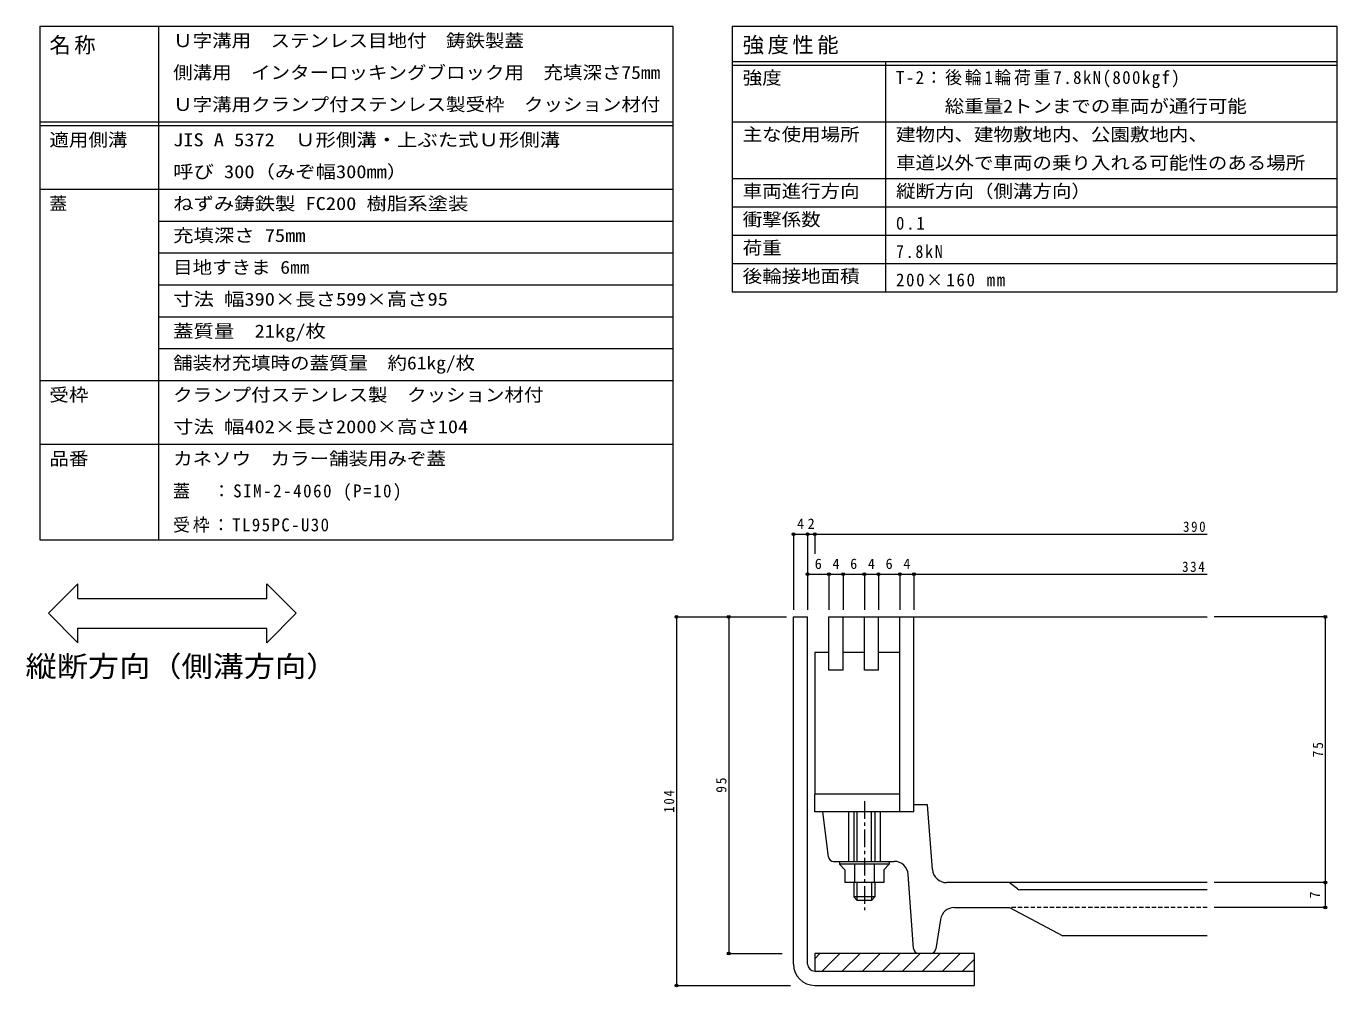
# Model space of a CAD drawing. Units: millimetres, scale not verified, with parts at other scales. Extents: x -1172 to 1153, y -824 to 816.
# Drawn here: x 44 to 1153, y 3 to 816 of the extents above; entities that cross this region are included whole.
import ezdxf
from ezdxf.enums import TextEntityAlignment as Align

# ---------------------------------------------------------------- set-up
doc = ezdxf.new("R2010")
doc.units = ezdxf.units.MM
doc.header["$LTSCALE"] = 3
doc.header["$PDMODE"] = 32
doc.header["$PDSIZE"] = 2.4
doc.linetypes.add('CHAIN1', pattern=[8, 5, -1, 1, -1])
doc.linetypes.add('DASHED1', pattern=[1.8, 1.2, -0.6])
for name, color, linetype, lineweight in [('4-5', 7, 'Continuous', 9), ('F-1_F-1ﾚｲﾔ', 2, 'Continuous', 9), ('F-2_F-2ﾚｲﾔ', 3, 'Continuous', 9), ('F-4_F-4ﾚｲﾔ', 7, 'Continuous', 9), ('F-F_F-Fﾚｲﾔ', 3, 'Continuous', 9)]:
    doc.layers.add(name, color=color, linetype=linetype, lineweight=lineweight)
doc.styles.add('ＭＳ ゴシック', font='')
doc.styles.get('ＭＳ ゴシック').set_extended_font_data('MS Gothic')

msp = doc.modelspace()

# ---------------------------------------------------------------- linework, layer by layer
at = {"layer": '4-5'}
for p, q in [((62.398, 319.157), (87.398, 344.157)), ((87.398, 331.657), (87.398, 344.157)), ((272.346, 319.157), (247.346, 344.157)), ((247.346, 331.657), (247.346, 344.157)), ((87.398, 331.657), (247.346, 331.657)), ((62.398, 319.157), (87.398, 294.157)), ((272.346, 319.157), (247.346, 294.157)), ((87.398, 294.157), (87.398, 306.657)), ((87.398, 306.657), (247.346, 306.657)), ((247.346, 294.157), (247.346, 306.657))]:
    msp.add_line(p, q, dxfattribs=at)
at = {"layer": 'F-1_F-1ﾚｲﾔ'}
for p, q in [((693.376, 315.991), (705.376, 315.991)), ((693.376, 21.991), (693.376, 315.991)), ((705.376, 21.991), (705.376, 315.991)), ((711.376, 30.991), (711.376, 15.991)), ((846.376, 30.991), (711.376, 30.991)), ((715.778, 30.991), (711.376, 26.589)), ((732.748, 30.991), (717.748, 15.991)), ((749.719, 30.991), (734.719, 15.991)), ((766.689, 30.991), (751.689, 15.991)), ((783.66, 30.991), (768.66, 15.991)), ((800.631, 30.991), (785.631, 15.991)), ((817.601, 30.991), (802.601, 15.991)), ((834.572, 30.991), (819.572, 15.991)), ((846.376, 25.825), (836.542, 15.991)), ((846.376, 30.991), (846.376, 3.991)), ((711.376, 15.991), (846.376, 15.991)), ((711.376, 3.991), (846.376, 3.991))]:
    msp.add_line(p, q, dxfattribs=at)
for radius in [18, 6]:
    msp.add_arc((711.376, 21.991), radius, 180, 270, dxfattribs=at)
at = {"layer": 'F-2_F-2ﾚｲﾔ'}
for p, q in [((723.376, 270.991), (723.376, 315.991)), ((723.376, 315.991), (1043.639, 315.991)), ((735.376, 270.991), (735.376, 315.991)), ((753.376, 270.991), (753.376, 315.991)), ((765.376, 270.991), (765.376, 315.991)), ((783.376, 150.991), (783.376, 315.991)), ((795.376, 150.991), (795.376, 315.991)), ((711.376, 285.991), (711.376, 165.991)), ((723.376, 285.991), (711.376, 285.991)), ((753.376, 285.991), (735.376, 285.991)), ((783.376, 285.991), (765.376, 285.991)), ((735.376, 270.991), (723.376, 270.991)), ((765.376, 270.991), (753.376, 270.991)), ((783.376, 165.991), (711.376, 165.991)), ((806.984, 156.991), (795.376, 156.991)), ((811.102, 102.094), (806.984, 156.991)), ((722.883, 112.932), (718.126, 150.991)), ((739.875, 150.991), (739.875, 108.99)), ((744.376, 150.991), (744.376, 108.99)), ((747.376, 108.99), (747.376, 150.991)), ((759.376, 108.99), (759.376, 150.991)), ((762.376, 150.991), (762.376, 108.99)), ((766.875, 150.991), (766.875, 108.99)), ((727.348, 108.99), (778.631, 108.99)), ((732.375, 108.99), (732.375, 106.589)), ((774.376, 106.589), (732.375, 106.589)), ((732.375, 106.589), (736.801, 101.791)), ((736.801, 101.791), (736.801, 90.99)), ((745.088, 106.589), (745.088, 90.99)), ((761.663, 106.589), (761.663, 90.99)), ((774.376, 106.589), (769.951, 101.791)), ((774.376, 108.99), (774.376, 106.589)), ((744.376, 90.99), (744.376, 78.99)), ((747.376, 75.99), (747.376, 90.99)), ((759.376, 90.99), (759.376, 75.99)), ((762.376, 90.99), (762.376, 78.99)), ((795.077, 35.171), (790.6, 97.844)), ((1043.639, 90.991), (823.068, 90.991)), ((883.054, 85.649), (877.197, 90.334)), ((762.376, 78.99), (744.376, 78.99)), ((747.376, 75.99), (744.376, 78.99)), ((762.376, 78.99), (759.376, 75.99)), ((1043.639, 84.991), (884.928, 84.991)), ((759.376, 75.99), (747.376, 75.99)), ((829.671, 69.991), (876.376, 69.991)), ((876.376, 69.991), (921.376, 45.991)), ((817.81, 59.816), (813.963, 34.807)), ((1043.639, 45.991), (921.376, 45.991)), ((809.515, 30.991), (799.566, 30.991))]:
    msp.add_line(p, q, dxfattribs=at)
at = {"layer": 'F-2_F-2ﾚｲﾔ', "linetype": 'CHAIN1'}
msp.add_line((753.376, 159.991), (753.376, 67.612), dxfattribs=at)
at = {"layer": 'F-2_F-2ﾚｲﾔ', "linetype": 'DASHED1'}
msp.add_line((1043.639, 69.991), (876.376, 69.991), dxfattribs=at)
at = {"layer": 'F-2_F-2ﾚｲﾔ'}
for points in [[(795.376, 150.991), (711.376, 150.991), (711.376, 165.991)], [(769.951, 101.791), (769.951, 90.99), (736.801, 90.99)]]:
    msp.add_lwpolyline(points, dxfattribs=at)
for centre, radius, start, end in [((727.348, 113.49), 4.5, 187.12668, 270), ((778.631, 96.99), 12, 4.08583, 90), ((823.068, 102.991), 12, 184.28883, 270), ((875.323, 87.992), 3, 51.33894, 90), ((884.928, 87.992), 3, 231.33894, 270), ((829.671, 57.991), 12, 90, 171.254), ((799.566, 35.492), 4.5, 184.0858, 270), ((809.515, 35.492), 4.5, 270, 351.25363)]:
    msp.add_arc(centre, radius, start, end, dxfattribs=at)
at = {"layer": 'F-4_F-4ﾚｲﾔ'}
for p, q in [((693.376, 387.052), (693.376, 321.991)), ((693.376, 386.152), (705.376, 386.152)), ((705.376, 387.052), (705.376, 321.991)), ((705.376, 386.152), (711.376, 386.152)), ((711.376, 387.052), (711.376, 369.469)), ((711.376, 386.152), (1043.639, 386.152)), ((705.376, 352.243), (723.376, 352.243)), ((723.376, 353.143), (723.376, 321.991)), ((723.376, 352.243), (735.376, 352.243)), ((735.376, 353.143), (735.376, 321.991)), ((735.376, 352.243), (753.376, 352.243)), ((753.376, 353.143), (753.376, 321.991)), ((753.376, 352.243), (765.376, 352.243)), ((765.376, 353.143), (765.376, 321.991)), ((765.376, 352.243), (783.376, 352.243)), ((783.376, 353.143), (783.376, 321.991)), ((783.376, 352.243), (795.376, 352.243)), ((795.376, 353.143), (795.376, 321.991)), ((795.376, 352.243), (1043.639, 352.243)), ((593.416, 315.991), (687.376, 315.991)), ((594.316, 315.991), (594.316, 3.991)), ((638.514, 315.991), (638.514, 30.991)), ((1144.635, 315.991), (1049.639, 315.991)), ((1143.735, 315.991), (1143.735, 90.991)), ((1144.635, 90.991), (1049.639, 90.991)), ((1143.735, 90.991), (1143.735, 69.991)), ((1144.635, 69.991), (1049.639, 69.991)), ((637.614, 30.991), (683.74, 30.991)), ((593.416, 3.991), (690.935, 3.991))]:
    msp.add_line(p, q, dxfattribs=at)
for p in [(693.376, 386.152), (705.376, 386.152), (711.376, 386.152), (705.376, 352.243), (723.376, 352.243), (735.376, 352.243), (753.376, 352.243), (765.376, 352.243), (783.376, 352.243), (795.376, 352.243), (594.316, 315.991), (638.514, 315.991), (1143.735, 315.991), (1143.735, 90.991), (1143.735, 69.991), (638.514, 30.991), (594.316, 3.991)]:
    msp.add_point(p, dxfattribs=at)
at = {"layer": 'F-F_F-Fﾚｲﾔ', "color": 7}
for p, q in [((55.268, 816.339), (591.338, 816.339)), ((55.268, 816.339), (55.268, 381.339)), ((155.641, 816.339), (155.641, 381.339)), ((591.338, 816.339), (591.338, 381.339)), ((641.36, 816.339), (641.36, 591.339)), ((641.36, 816.339), (1153.446, 816.339)), ((1153.446, 816.339), (1153.446, 591.339)), ((641.36, 786.339), (1153.446, 786.339)), ((641.36, 783.339), (1153.446, 783.339)), ((771.182, 786.339), (771.182, 591.339)), ((55.268, 735.339), (591.338, 735.339)), ((641.36, 735.339), (1153.446, 735.339)), ((55.268, 732.339), (591.338, 732.339)), ((55.268, 678.339), (591.338, 678.339)), ((641.36, 687.339), (1153.446, 687.339)), ((641.36, 663.339), (1153.446, 663.339)), ((155.641, 651.339), (591.338, 651.339)), ((641.36, 639.339), (1153.446, 639.339)), ((155.641, 624.339), (591.338, 624.339)), ((641.36, 615.339), (1153.446, 615.339)), ((155.641, 597.339), (591.338, 597.339)), ((641.36, 591.339), (1153.446, 591.339)), ((155.641, 570.339), (591.338, 570.339)), ((155.641, 543.339), (591.338, 543.339)), ((55.268, 516.339), (591.338, 516.339)), ((55.268, 462.339), (591.338, 462.339)), ((55.268, 381.339), (591.338, 381.339))]:
    msp.add_line(p, q, dxfattribs=at)

# ---------------------------------------------------------------- texts
at = {"layer": '4-5', "color": 6, "style": 'ＭＳ ゴシック', "width": 1.1}
msp.add_text('縦断方向（側溝方向）', height=17.6, dxfattribs=at).set_placement((43.074, 260.118), align=Align.BOTTOM_LEFT)
at = {"layer": 'F-4_F-4ﾚｲﾔ', "color": 2, "style": 'ＭＳ ゴシック'}
for s, p in [('4', (696.376, 387.952)), ('2', (705.376, 387.952)), ('6', (711.376, 354.043)), ('4', (726.376, 354.043)), ('6', (741.376, 354.043)), ('4', (756.376, 354.043)), ('6', (771.376, 354.043)), ('4', (786.376, 354.043))]:
    msp.add_text(s, height=8.798, dxfattribs=at).set_placement(p, align=Align.BOTTOM_LEFT)
msp.add_text('7', height=8.798, rotation=90, dxfattribs=at).set_placement((1141.935, 77.491), align=Align.BOTTOM_LEFT)
at = {"layer": 'F-4_F-4ﾚｲﾔ', "color": 2, "char_height": 8.798, "attachment_point": 7, "style": 'ＭＳ ゴシック'}
for s, insert in [('\\T1.27;\\W0.9;390', (1023.262, 387.952)), ('\\T1.27;\\W0.9;334', (1022.491, 354.043))]:
    msp.add_mtext(s, dxfattribs=dict(at, insert=insert))
at = {"layer": 'F-4_F-4ﾚｲﾔ', "color": 2, "char_height": 8.798, "attachment_point": 7, "rotation": 90, "style": 'ＭＳ ゴシック'}
for s, insert in [('\\T1.27;\\W0.95;75', (1141.935, 197.116)), ('\\T1.27;\\W0.95;95', (636.714, 167.116)), ('\\T1.27;\\W0.9;104', (592.516, 150.241))]:
    msp.add_mtext(s, dxfattribs=dict(at, insert=insert))
at = {"layer": 'F-F_F-Fﾚｲﾔ', "style": 'ＭＳ ゴシック'}
for s, width, p in [('Ｕ字溝用\u3000ステンレス目地付\u3000鋳鉄製蓋', 1.1, (168.041, 795.339)), ('側溝用\u3000インターロッキングブロック用\u3000充填深さ75mm', 1.1, (168.041, 768.339)), ('強度', 1.1, (650.36, 763.839)), ('Ｕ字溝用クランプ付ステンレス製受枠\u3000クッション材付', 1.1, (168.041, 741.339)), ('\u3000\u3000 総重量2トンまでの車両が通行可能', 1.1, (780.182, 739.839)), ('適用側溝', 1.1, (63.253, 711.339)), ('JIS A 5372\u3000Ｕ形側溝・上ぶた式Ｕ形側溝', 1.15, (168.041, 711.339)), ('主な使用場所', 1.1, (650.36, 715.839)), ('建物内、建物敷地内、公園敷地内、', 1.1, (780.182, 715.839)), ('呼び 300（みぞ幅300mm）', 1.15, (168.041, 684.339)), ('車道以外で車両の乗り入れる可能性のある場所', 1.1, (780.182, 691.839)), ('車両進行方向', 1.1, (650.36, 667.839)), ('縦断方向（側溝方向）', 1.1, (780.182, 667.839)), ('ねずみ鋳鉄製 FC200 樹脂系塗装', 1.15, (168.041, 657.338)), ('衝撃係数', 1.1, (650.36, 643.839)), ('充填深さ 75mm', 1.15, (168.041, 630.339)), ('荷重', 1.1, (650.36, 619.839)), ('目地すきま 6㎜', 1.1, (168.041, 603.339)), ('後輪接地面積', 1.1, (650.36, 595.839)), ('寸法 幅390×長さ599×高さ95', 1.15, (168.041, 576.339)), ('蓋質量\u300021kg/枚', 1.15, (168.041, 549.339)), ('舗装材充填時の蓋質量\u3000約61kg/枚', 1.1, (168.041, 522.339)), ('受枠', 1.1, (63.253, 495.339)), ('クランプ付ステンレス製\u3000クッション材付', 1.1, (168.041, 495.339)), ('寸法 幅402×長さ2000×高さ104', 1.15, (168.041, 468.339)), ('品番', 1.1, (63.253, 441.339)), ('カネソウ\u3000カラー舗装用みぞ蓋', 1.1, (168.041, 441.339))]:
    msp.add_text(s, height=11, dxfattribs=dict(at, width=width)).set_placement(p, align=Align.BOTTOM_LEFT)
msp.add_text('蓋', height=11, dxfattribs=at).set_placement((63.253, 657.338), align=Align.BOTTOM_LEFT)
at = {"layer": 'F-F_F-Fﾚｲﾔ', "attachment_point": 7, "style": 'ＭＳ ゴシック'}
for s, insert, char_height in [('\\T1.17;名称', (63.253, 792.339), 13.2), ('\\T1.17;強度性能', (650.36, 792.339), 13.2), ('\\T1.17;\\W0.95;T-2：後輪1輪荷重7.8kN(800kgf)', (780.182, 763.839), 11), ('\\T1.21;\\W0.95;0.1', (780.182, 643.839), 11), ('\\T1.22;\\W0.9;7.8kN', (780.182, 619.839), 11), ('\\T1.2;\\W0.95;200×160\\~mm', (780.182, 595.839), 11), ('\\T1.19;\\W0.95;蓋\u3000：SIM-2-4060\\~(P=10)', (168.041, 414.339), 11), ('\\T1.17;\\W0.95;受枠：TL95PC-U30', (168.041, 387.339), 11)]:
    msp.add_mtext(s, dxfattribs=dict(at, insert=insert, char_height=char_height))

doc.saveas('drawing.dxf')
